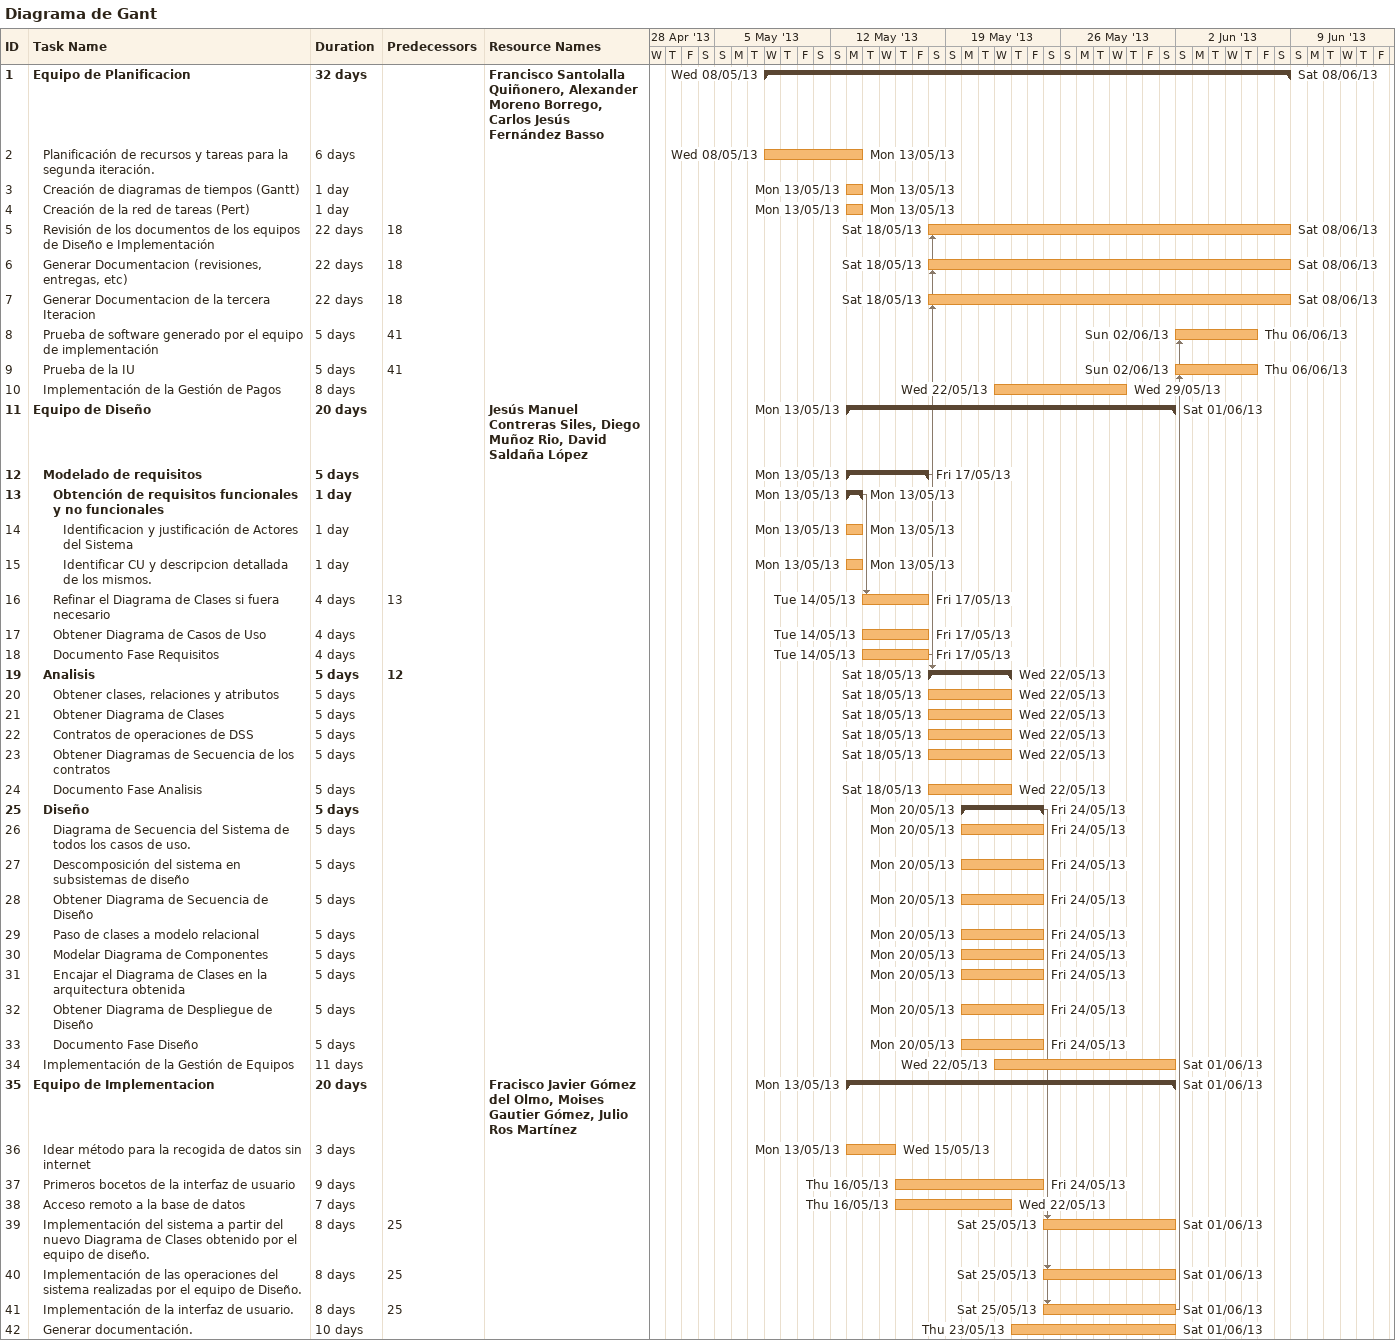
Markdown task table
Diagrama de Gant

| ID | Level | Task | Duration | Start | Finish | Predecessors | Resources |
|---|---|---|---|---|---|---|---|
| 1 | 1 | **Equipo de Planificacion** | 32d | 2013-05-08 | 2013-06-08 |  | Francisco Santolalla Quiñonero, Alexander Moreno Borrego, Carlos Jesús Fernández Basso |
| 2 | 2 | Planificación de recursos y tareas para la segunda iteración. | 6d | 2013-05-08 | 2013-05-13 |  |  |
| 3 | 2 | Creación de diagramas de tiempos (Gantt) | 1d | 2013-05-13 | 2013-05-13 |  |  |
| 4 | 2 | Creación de la red de tareas (Pert) | 1d | 2013-05-13 | 2013-05-13 |  |  |
| 5 | 2 | Revisión de los documentos de los equipos de Diseño e Implementación | 22d | 2013-05-18 | 2013-06-08 | 18 |  |
| 6 | 2 | Generar Documentacion (revisiones, entregas, etc) | 22d | 2013-05-18 | 2013-06-08 | 18 |  |
| 7 | 2 | Generar Documentacion de la tercera Iteracion | 22d | 2013-05-18 | 2013-06-08 | 18 |  |
| 8 | 2 | Prueba de software generado por el equipo de implementación | 5d | 2013-06-02 | 2013-06-06 | 41 |  |
| 9 | 2 | Prueba de la IU | 5d | 2013-06-02 | 2013-06-06 | 41 |  |
| 10 | 2 | Implementación de la Gestión de Pagos | 8d | 2013-05-22 | 2013-05-29 |  |  |
| 11 | 1 | **Equipo de Diseño** | 20d | 2013-05-13 | 2013-06-01 |  | Jesús Manuel Contreras Siles, Diego Muñoz Rio, David Saldaña López |
| 12 | 2 | **Modelado de requisitos** | 5d | 2013-05-13 | 2013-05-17 |  |  |
| 13 | 3 | **Obtención de requisitos funcionales y no funcionales** | 1d | 2013-05-13 | 2013-05-13 |  |  |
| 14 | 4 | Identificacion y justificación de Actores del Sistema | 1d | 2013-05-13 | 2013-05-13 |  |  |
| 15 | 4 | Identificar CU y descripcion detallada de los mismos. | 1d | 2013-05-13 | 2013-05-13 |  |  |
| 16 | 3 | Refinar el Diagrama de Clases si fuera necesario | 4d | 2013-05-14 | 2013-05-17 | 13 |  |
| 17 | 3 | Obtener Diagrama de Casos de Uso | 4d | 2013-05-14 | 2013-05-17 |  |  |
| 18 | 3 | Documento Fase Requisitos | 4d | 2013-05-14 | 2013-05-17 |  |  |
| 19 | 2 | **Analisis** | 5d | 2013-05-18 | 2013-05-22 | 12 |  |
| 20 | 3 | Obtener clases, relaciones y atributos | 5d | 2013-05-18 | 2013-05-22 |  |  |
| 21 | 3 | Obtener Diagrama de Clases | 5d | 2013-05-18 | 2013-05-22 |  |  |
| 22 | 3 | Contratos de operaciones de DSS | 5d | 2013-05-18 | 2013-05-22 |  |  |
| 23 | 3 | Obtener Diagramas de Secuencia de los contratos | 5d | 2013-05-18 | 2013-05-22 |  |  |
| 24 | 3 | Documento Fase Analisis | 5d | 2013-05-18 | 2013-05-22 |  |  |
| 25 | 2 | **Diseño** | 5d | 2013-05-20 | 2013-05-24 |  |  |
| 26 | 3 | Diagrama de Secuencia del Sistema de todos los casos de uso. | 5d | 2013-05-20 | 2013-05-24 |  |  |
| 27 | 3 | Descomposición del sistema en subsistemas de diseño | 5d | 2013-05-20 | 2013-05-24 |  |  |
| 28 | 3 | Obtener Diagrama de Secuencia de Diseño | 5d | 2013-05-20 | 2013-05-24 |  |  |
| 29 | 3 | Paso de clases a modelo relacional | 5d | 2013-05-20 | 2013-05-24 |  |  |
| 30 | 3 | Modelar Diagrama de Componentes | 5d | 2013-05-20 | 2013-05-24 |  |  |
| 31 | 3 | Encajar el Diagrama de Clases en la arquitectura obtenida | 5d | 2013-05-20 | 2013-05-24 |  |  |
| 32 | 3 | Obtener Diagrama de Despliegue de Diseño | 5d | 2013-05-20 | 2013-05-24 |  |  |
| 33 | 3 | Documento Fase Diseño | 5d | 2013-05-20 | 2013-05-24 |  |  |
| 34 | 2 | Implementación de la Gestión de Equipos | 11d | 2013-05-22 | 2013-06-01 |  |  |
| 35 | 1 | **Equipo de Implementacion** | 20d | 2013-05-13 | 2013-06-01 |  | Fracisco Javier Gómez del Olmo, Moises Gautier Gómez, Julio Ros Martínez |
| 36 | 2 | Idear método para la recogida de datos sin internet | 3d | 2013-05-13 | 2013-05-15 |  |  |
| 37 | 2 | Primeros bocetos de la interfaz de usuario | 9d | 2013-05-16 | 2013-05-24 |  |  |
| 38 | 2 | Acceso remoto a la base de datos | 7d | 2013-05-16 | 2013-05-22 |  |  |
| 39 | 2 | Implementación del sistema a partir del nuevo Diagrama de Clases obtenido por el equipo de diseño. | 8d | 2013-05-25 | 2013-06-01 | 25 |  |
| 40 | 2 | Implementación de las operaciones del sistema realizadas por el equipo de Diseño. | 8d | 2013-05-25 | 2013-06-01 | 25 |  |
| 41 | 2 | Implementación de la interfaz de usuario. | 8d | 2013-05-25 | 2013-06-01 | 25 |  |
| 42 | 2 | Generar documentación. | 10d | 2013-05-23 | 2013-06-01 |  |  |
